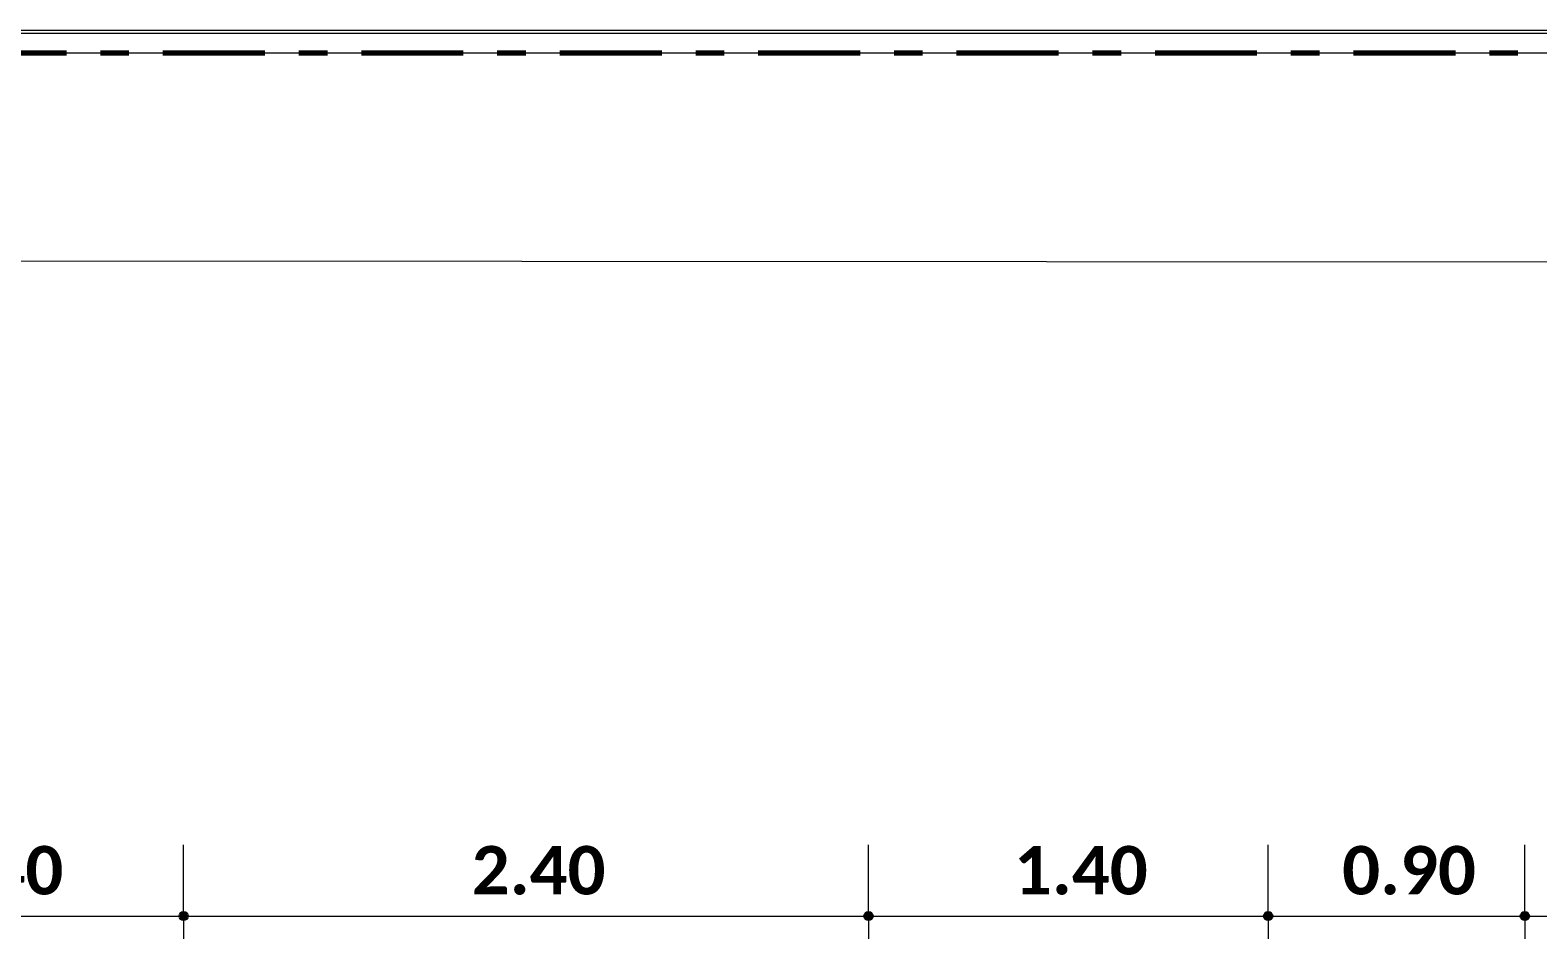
# Model space of a CAD drawing. Header units: metres. Extents: x -144 to 1000, y -717 to 29.
# Drawn here: x 511.74 to 517.03, y -574.64 to -571.45 of the extents above; entities that cross this region are included whole.
import ezdxf

# ---------------------------------------------------------------- set-up
doc = ezdxf.new("R2010")
doc.units = ezdxf.units.M
doc.linetypes.add('Dash Dot 3_16_', pattern=[0.595313, 0.357187, -0.119063, 0, -0.119063])
doc.layers.get('0').update_dxf_attribs({"color": 1})
for name, color, linetype, lineweight in [('A-ANNO-DIMS', 1, 'Continuous', 9), ('A-DETL', 1, 'Continuous', 9), ('A-FLOR-HRAL', 1, 'Continuous', 9), ('A-WALL', 4, 'Continuous', 9)]:
    doc.layers.add(name, color=color, linetype=linetype, lineweight=lineweight)
doc.styles.add('Calibri_B_4', font='calibrib.ttf', dxfattribs={"height": 0.1125})

# ---------------------------------------------------------------- blocks, each defined once
blk = doc.blocks.new('I')
at = {"layer": 'A-ANNO-DIMS', "lineweight": 25}
h = blk.add_hatch(color=256, dxfattribs=at)
edge = h.paths.add_edge_path()
edge.add_arc((508.5107, -512.8929), 0.015, 0, 360)
h = blk.add_hatch(color=256, dxfattribs=at)
edge = h.paths.add_edge_path()
edge.add_arc((508.5107, -512.8929), 0.015, 0, 360)
h = blk.add_hatch(color=256, dxfattribs=at)
edge = h.paths.add_edge_path()
edge.add_arc((510.9107, -512.8929), 0.015, 0, 360)
h = blk.add_hatch(color=256, dxfattribs=at)
edge = h.paths.add_edge_path()
edge.add_arc((510.9107, -512.8929), 0.015, 0, 360)
h = blk.add_hatch(color=256, dxfattribs=at)
edge = h.paths.add_edge_path()
edge.add_arc((512.3107, -512.8929), 0.015, 0, 360)
h = blk.add_hatch(color=256, dxfattribs=at)
edge = h.paths.add_edge_path()
edge.add_arc((512.3107, -512.8929), 0.015, 0, 360)
h = blk.add_hatch(color=256, dxfattribs=at)
edge = h.paths.add_edge_path()
edge.add_arc((513.2107, -512.8929), 0.015, 0, 360)
h = blk.add_hatch(color=256, dxfattribs=at)
edge = h.paths.add_edge_path()
edge.add_arc((513.2107, -512.8929), 0.015, 0, 360)
at = {"layer": 'A-ANNO-DIMS', "color": 5, "true_color": 0x0000ff}
blk.add_line((522.0056, -510.6083), (491.1437, -510.584), dxfattribs=at)
at = {"layer": 'A-ANNO-DIMS'}
for p, q in [((508.5107, -512.8929), (508.5107, -512.6429)), ((508.5107, -512.8929), (508.5107, -512.6429)), ((510.9107, -512.8929), (510.9107, -512.6429)), ((510.9107, -512.8929), (510.9107, -512.6429)), ((512.3107, -512.8929), (512.3107, -512.6429)), ((512.3107, -512.8929), (512.3107, -512.6429)), ((513.2107, -512.8929), (513.2107, -512.6429)), ((513.2107, -512.8929), (513.2107, -512.6429)), ((507.1107, -512.8929), (508.5107, -512.8929)), ((508.5107, -512.8929), (508.5107, -512.9729)), ((508.5107, -512.8929), (510.9107, -512.8929)), ((508.5107, -512.8929), (508.5107, -512.9729)), ((510.9107, -512.8929), (510.9107, -512.9729)), ((510.9107, -512.8929), (512.3107, -512.8929)), ((510.9107, -512.8929), (510.9107, -512.9729)), ((512.3107, -512.8929), (512.3107, -512.9729)), ((512.3107, -512.8929), (513.2107, -512.8929)), ((512.3107, -512.8929), (512.3107, -512.9729)), ((513.2107, -512.8929), (513.2107, -512.9729)), ((513.2107, -512.8929), (514.2107, -512.8929)), ((513.2107, -512.8929), (513.2107, -512.9729))]:
    blk.add_line(p, q, dxfattribs=at)
at = {"layer": 'A-ANNO-DIMS', "lineweight": 25}
for centre in [(508.5107, -512.8929), (508.5107, -512.8929), (510.9107, -512.8929), (510.9107, -512.8929), (512.3107, -512.8929), (512.3107, -512.8929), (513.2107, -512.8929), (513.2107, -512.8929)]:
    blk.add_circle(centre, 0.015, dxfattribs=at)
at = {"layer": 'A-DETL', "color": 7, "linetype": 'Dash Dot 3_16_', "lineweight": 70}
blk.add_line((522.0062, -509.8685), (491.1443, -509.8685), dxfattribs=at)
at = {"layer": 'A-FLOR-HRAL'}
for p, q in [((506.6996, -509.788), (518.2683, -509.788)), ((518.2803, -509.8), (506.6996, -509.8))]:
    blk.add_line(p, q, dxfattribs=at)
at = {"layer": 'A-WALL'}
blk.add_line((518.3607, -509.8685), (493.2979, -509.8685), dxfattribs=at)
at = {"layer": 'A-ANNO-DIMS', "char_height": 0.17, "width": 0.456734, "attachment_point": 1, "line_spacing_factor": 1.158048, "style": 'Calibri_B_4'}
for s, insert in [('1.40', (507.6204, -512.6473)), ('2.40', (509.5204, -512.6473)), ('1.40', (511.4204, -512.6473)), ('0.90', (512.5704, -512.6473))]:
    blk.add_mtext(s, dxfattribs=dict(at, insert=insert))

msp = doc.modelspace()

# ---------------------------------------------------------------- block references
at = {"color": 3}
msp.add_blockref('I', (3.7693, -61.665), dxfattribs=at)

doc.saveas('drawing.dxf')
